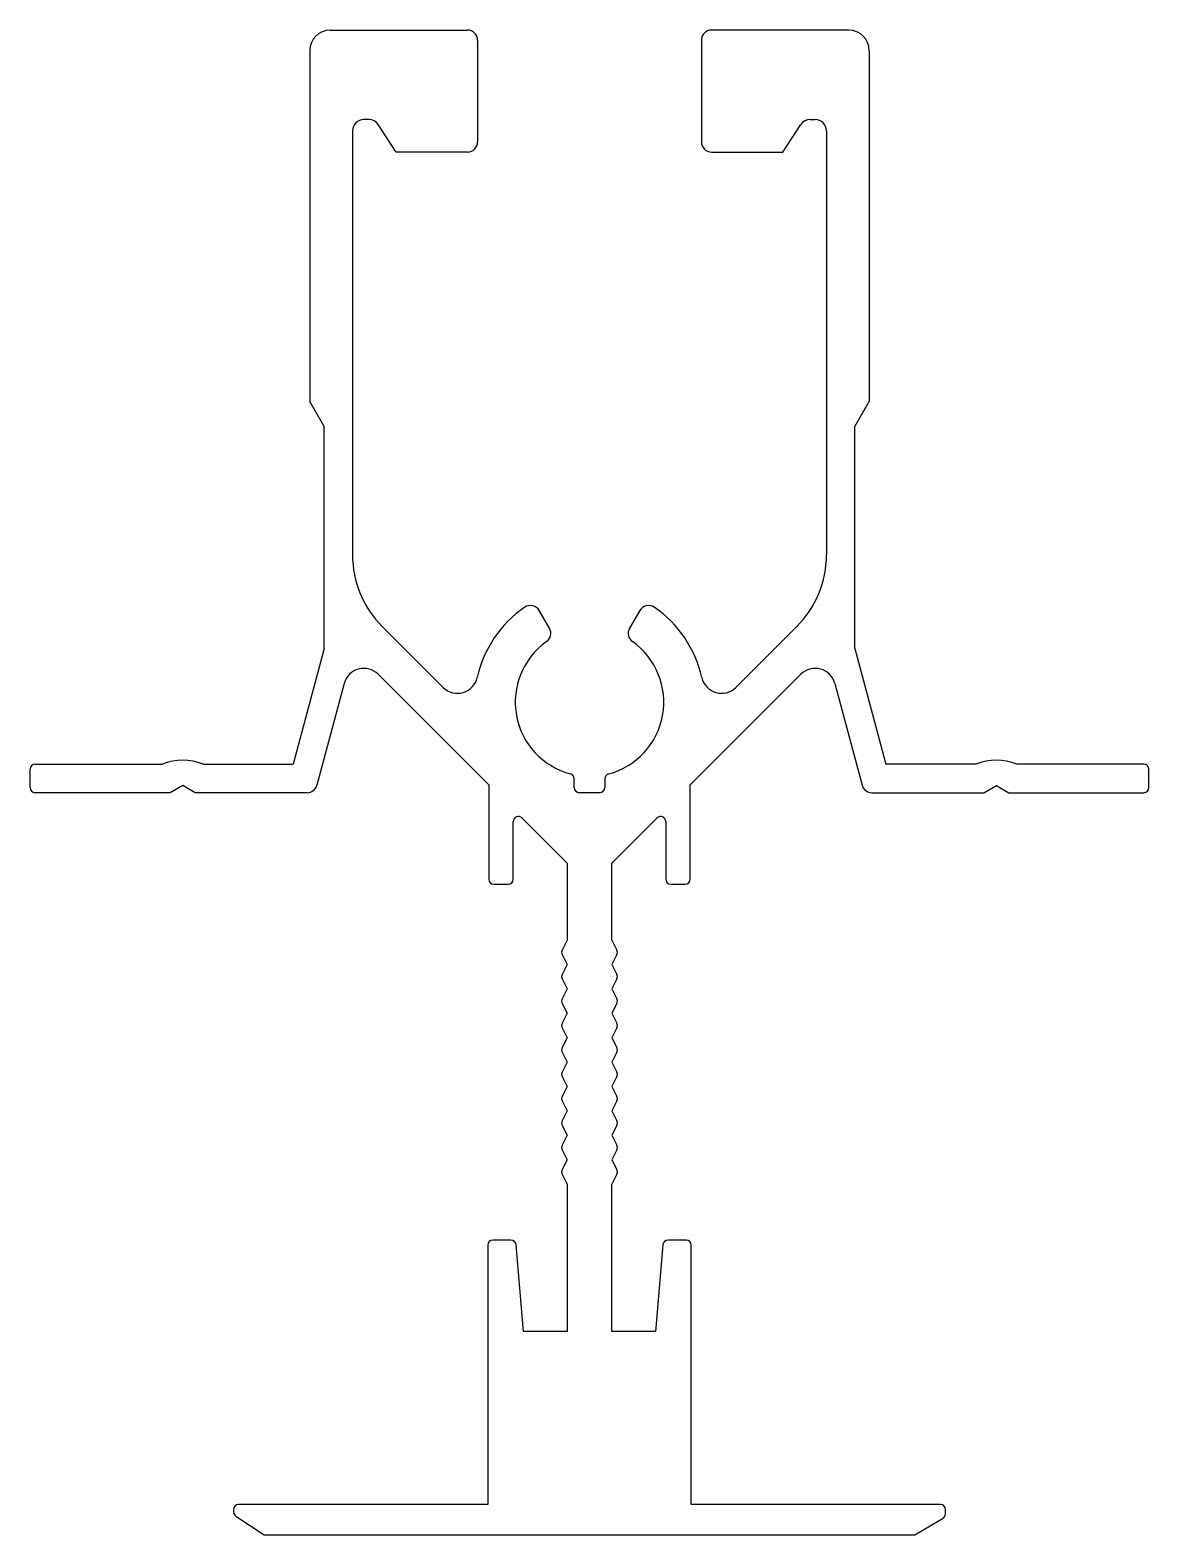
# Model space of a CAD drawing. Extents: x 1700.9 to 1755.9, y 1764.8 to 1838.8.
import ezdxf

# ---------------------------------------------------------------- set-up
doc = ezdxf.new("R2010")
doc.units = 0
doc.layers.get('0').update_dxf_attribs({"linetype": 'CONTINUOUS'})

msp = doc.modelspace()

# ---------------------------------------------------------------- linework, layer by layer
for p, q in [((1715.625, 1838.755), (1722.375, 1838.755)), ((1722.875, 1838.255), (1722.875, 1833.255)), ((1733.875, 1838.255), (1733.875, 1833.255)), ((1741.125, 1838.755), (1734.375, 1838.755)), ((1714.625, 1837.755), (1714.625, 1820.491)), ((1742.125, 1837.755), (1742.125, 1820.491)), ((1716.725, 1833.805), (1716.725, 1812.955)), ((1717.528, 1834.355), (1717.275, 1834.355)), ((1718.875, 1832.755), (1717.987, 1834.107)), ((1737.875, 1832.755), (1738.762, 1834.107)), ((1739.221, 1834.355), (1739.475, 1834.355)), ((1740.025, 1833.805), (1740.025, 1812.955)), ((1722.375, 1832.755), (1718.875, 1832.755)), ((1734.375, 1832.755), (1737.875, 1832.755)), ((1715.325, 1819.255), (1714.625, 1820.491)), ((1741.425, 1819.255), (1742.125, 1820.491)), ((1715.325, 1808.344), (1715.325, 1819.255)), ((1741.425, 1808.344), (1741.425, 1819.255)), ((1726.405, 1809.339), (1725.904, 1810.208)), ((1730.846, 1810.208), (1730.344, 1809.339)), ((1721.174, 1806.434), (1718.189, 1809.419)), ((1738.56, 1809.419), (1735.575, 1806.434)), ((1715.325, 1808.344), (1713.8, 1802.655)), ((1741.425, 1808.344), (1742.949, 1802.655)), ((1716.314, 1806.627), (1714.974, 1801.626)), ((1723.425, 1801.638), (1717.987, 1807.076)), ((1738.762, 1807.076), (1733.325, 1801.638)), ((1740.435, 1806.627), (1741.775, 1801.626)), ((1701.125, 1802.655), (1707.375, 1802.655)), ((1709.375, 1802.655), (1713.8, 1802.655)), ((1747.375, 1802.655), (1742.949, 1802.655)), ((1755.625, 1802.655), (1749.375, 1802.655)), ((1700.875, 1801.505), (1700.875, 1802.405)), ((1727.625, 1801.505), (1727.625, 1801.936)), ((1729.125, 1801.936), (1729.125, 1801.505)), ((1755.875, 1801.505), (1755.875, 1802.405)), ((1707.768, 1801.255), (1701.125, 1801.255)), ((1708.375, 1801.605), (1707.768, 1801.255)), ((1708.981, 1801.255), (1708.375, 1801.605)), ((1714.491, 1801.255), (1708.981, 1801.255)), ((1723.425, 1801.638), (1723.425, 1797.005)), ((1728.875, 1801.255), (1727.875, 1801.255)), ((1733.325, 1797.005), (1733.325, 1801.638)), ((1742.258, 1801.255), (1747.768, 1801.255)), ((1747.768, 1801.255), (1748.375, 1801.605)), ((1748.375, 1801.605), (1748.981, 1801.255)), ((1748.981, 1801.255), (1755.625, 1801.255)), ((1724.625, 1797.005), (1724.625, 1799.835)), ((1727.275, 1797.788), (1725.051, 1800.011)), ((1731.698, 1800.011), (1729.475, 1797.788)), ((1732.125, 1799.835), (1732.125, 1797.005)), ((1727.275, 1797.788), (1727.275, 1794.005)), ((1729.475, 1794.005), (1729.475, 1797.788)), ((1723.675, 1796.755), (1724.375, 1796.755)), ((1732.375, 1796.755), (1733.075, 1796.755)), ((1727.275, 1794.005), (1727.03, 1793.517)), ((1729.475, 1794.005), (1729.719, 1793.517)), ((1727.03, 1793.293), (1727.275, 1792.805)), ((1729.719, 1793.293), (1729.475, 1792.805)), ((1727.275, 1792.805), (1727.03, 1792.317)), ((1729.475, 1792.805), (1729.719, 1792.317)), ((1727.03, 1792.093), (1727.275, 1791.605)), ((1727.275, 1791.605), (1727.03, 1791.117)), ((1729.719, 1792.093), (1729.475, 1791.605)), ((1729.475, 1791.605), (1729.719, 1791.117)), ((1727.03, 1790.893), (1727.275, 1790.405)), ((1729.719, 1790.893), (1729.475, 1790.405)), ((1727.275, 1790.405), (1727.03, 1789.917)), ((1729.475, 1790.405), (1729.719, 1789.917)), ((1727.03, 1789.693), (1727.275, 1789.205)), ((1729.719, 1789.693), (1729.475, 1789.205)), ((1727.275, 1789.205), (1727.03, 1788.717)), ((1729.475, 1789.205), (1729.719, 1788.717)), ((1727.03, 1788.493), (1727.275, 1788.005)), ((1727.275, 1788.005), (1727.03, 1787.517)), ((1729.719, 1788.493), (1729.475, 1788.005)), ((1729.475, 1788.005), (1729.719, 1787.517)), ((1727.03, 1787.293), (1727.275, 1786.805)), ((1729.719, 1787.293), (1729.475, 1786.805)), ((1727.275, 1786.805), (1727.03, 1786.317)), ((1729.475, 1786.805), (1729.719, 1786.317)), ((1727.03, 1786.093), (1727.275, 1785.605)), ((1729.719, 1786.093), (1729.475, 1785.605)), ((1727.275, 1785.605), (1727.03, 1785.117)), ((1727.03, 1784.893), (1727.275, 1784.405)), ((1729.475, 1785.605), (1729.719, 1785.117)), ((1729.719, 1784.893), (1729.475, 1784.405)), ((1727.275, 1784.405), (1727.03, 1783.917)), ((1729.475, 1784.405), (1729.719, 1783.917)), ((1727.03, 1783.693), (1727.275, 1783.205)), ((1729.719, 1783.693), (1729.475, 1783.205)), ((1727.275, 1783.205), (1727.03, 1782.717)), ((1729.475, 1783.205), (1729.719, 1782.717)), ((1727.03, 1782.493), (1727.275, 1782.005)), ((1727.275, 1782.005), (1727.275, 1774.755)), ((1729.719, 1782.493), (1729.475, 1782.005)), ((1729.475, 1774.755), (1729.475, 1782.005)), ((1723.375, 1779.005), (1723.375, 1766.255)), ((1724.514, 1779.255), (1723.625, 1779.255)), ((1725.125, 1774.755), (1724.763, 1779.026)), ((1731.986, 1779.026), (1731.625, 1774.755)), ((1733.125, 1779.255), (1732.235, 1779.255)), ((1733.375, 1766.255), (1733.375, 1779.005)), ((1727.275, 1774.755), (1725.125, 1774.755)), ((1731.625, 1774.755), (1729.475, 1774.755)), ((1710.875, 1766.005), (1710.875, 1765.889)), ((1710.986, 1765.681), (1712.375, 1764.755)), ((1723.375, 1766.255), (1711.125, 1766.255)), ((1745.625, 1766.255), (1733.375, 1766.255)), ((1745.875, 1765.797), (1745.875, 1766.005)), ((1744.375, 1764.755), (1745.753, 1765.582)), ((1712.375, 1764.755), (1744.375, 1764.755))]:
    msp.add_line(p, q)
for centre, radius, start, end in [((1715.625, 1837.755), 1, 90, 180), ((1722.375, 1838.255), 0.5, 0, 90), ((1734.375, 1838.255), 0.5, 90, 180), ((1741.125, 1837.755), 1, 0, 90), ((1717.275, 1833.805), 0.55, 90, 180), ((1717.528, 1833.805), 0.55, 33.27489, 90), ((1739.221, 1833.805), 0.55, 90, 146.72511), ((1739.475, 1833.805), 0.55, 0, 90), ((1722.375, 1833.255), 0.5, 270, 360), ((1734.375, 1833.255), 0.5, 180, 270), ((1721.725, 1812.955), 5, 180, 225), ((1735.025, 1812.955), 5, 315, 0), ((1728.375, 1805.705), 5.65, 124.32439, 167.53117), ((1725.471, 1809.958), 0.5, 30, 124.32439), ((1731.279, 1809.958), 0.5, 55.67561, 150), ((1728.375, 1805.705), 5.65, 12.46883, 55.67561), ((1725.972, 1809.089), 0.5, 305.36917, 30), ((1730.777, 1809.089), 0.5, 150, 234.63083), ((1728.375, 1805.705), 3.65, 125.36917, 255.14283), ((1728.375, 1805.705), 3.65, 284.85717, 54.63083), ((1717.28, 1806.368), 1, 45, 165), ((1739.469, 1806.368), 1, 15, 135), ((1721.881, 1807.141), 1, 225, 347.53117), ((1734.868, 1807.141), 1, 192.46883, 315), ((1701.125, 1802.405), 0.25, 90, 180), ((1708.375, 1800.255), 2.6, 67.38014, 112.61986), ((1748.375, 1800.255), 2.6, 67.38014, 112.61986), ((1755.625, 1802.405), 0.25, 0, 90), ((1727.375, 1801.936), 0.25, 0, 75.14283), ((1729.375, 1801.936), 0.25, 104.85717, 180), ((1701.125, 1801.505), 0.25, 180, 270), ((1714.491, 1801.755), 0.5, 270, 345), ((1727.875, 1801.505), 0.25, 180, 270), ((1728.875, 1801.505), 0.25, 270, 0), ((1742.258, 1801.755), 0.5, 195, 270), ((1755.625, 1801.505), 0.25, 270, 0), ((1724.875, 1799.835), 0.25, 45, 180), ((1731.875, 1799.835), 0.25, 0, 135), ((1723.675, 1797.005), 0.25, 180, 270), ((1724.375, 1797.005), 0.25, 270, 0), ((1732.375, 1797.005), 0.25, 180, 270), ((1733.075, 1797.005), 0.25, 270, 0), ((1727.254, 1793.405), 0.25, 153.43495, 206.56505), ((1729.495, 1793.405), 0.25, 333.43495, 26.56505), ((1727.254, 1792.205), 0.25, 153.43495, 206.56505), ((1729.495, 1792.205), 0.25, 333.43495, 26.56505), ((1727.254, 1791.005), 0.25, 153.43495, 206.56505), ((1729.495, 1791.005), 0.25, 333.43495, 26.56505), ((1727.254, 1789.805), 0.25, 153.43495, 206.56505), ((1729.495, 1789.805), 0.25, 333.43495, 26.56505), ((1727.254, 1788.605), 0.25, 153.43495, 206.56505), ((1729.495, 1788.605), 0.25, 333.43495, 26.56505), ((1727.254, 1787.405), 0.25, 153.43495, 206.56505), ((1729.495, 1787.405), 0.25, 333.43495, 26.56505), ((1727.254, 1786.205), 0.25, 153.43495, 206.56505), ((1729.495, 1786.205), 0.25, 333.43495, 26.56505), ((1727.254, 1785.005), 0.25, 153.43495, 206.56505), ((1729.495, 1785.005), 0.25, 333.43495, 26.56505), ((1727.254, 1783.805), 0.25, 153.43495, 206.56505), ((1729.495, 1783.805), 0.25, 333.43495, 26.56505), ((1727.254, 1782.605), 0.25, 153.43495, 206.56505), ((1729.495, 1782.605), 0.25, 333.43495, 26.56505), ((1723.625, 1779.005), 0.25, 90, 180), ((1724.514, 1779.005), 0.25, 4.83658, 90), ((1732.235, 1779.005), 0.25, 90, 175.16342), ((1733.125, 1779.005), 0.25, 0, 90), ((1711.125, 1766.005), 0.25, 90, 180), ((1711.125, 1765.889), 0.25, 180, 236.30993), ((1745.625, 1766.005), 0.25, 0, 90), ((1745.625, 1765.797), 0.25, 300.96376, 0)]:
    msp.add_arc(centre, radius, start, end)

doc.saveas('drawing.dxf')
